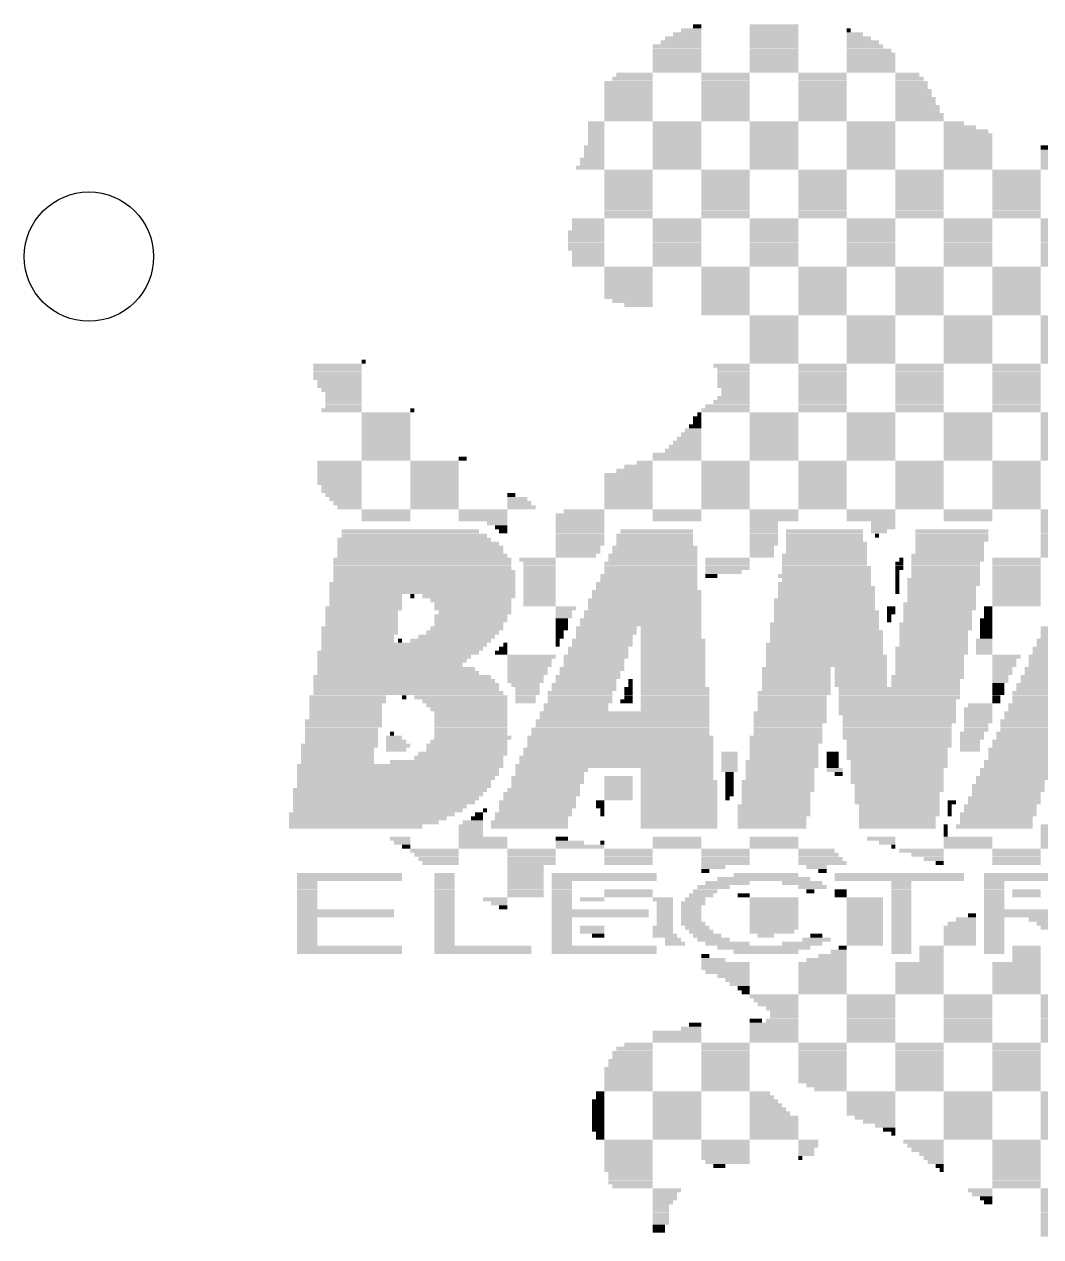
# Model space of a CAD drawing. Extents: x -3 to 225, y 0 to 143.
# Drawn here: x 166.9 to 192.05, y 74.25 to 104.25 of the extents above; entities that cross this region are included whole.
import ezdxf

# ---------------------------------------------------------------- set-up
doc = ezdxf.new("R2010")
doc.units = 0
doc.layers.add('121', color=1, linetype='CONTINUOUS')
doc.layers.add('20', color=178, linetype='CONTINUOUS')

# ---------------------------------------------------------------- blocks, each defined once
blk = doc.blocks.new('RECT')
blk.add_solid([(-0.5, -0.5), (0.5, -0.5), (-0.5, 0.5), (0.5, 0.5)])

msp = doc.modelspace()

# ---------------------------------------------------------------- linework, layer by layer
at = {"layer": '20'}
msp.add_circle((168.5, 98.5), 1.6, dxfattribs=at)
msp.add_circle((168.5, 98.5), 1.6, dxfattribs=at)

# ---------------------------------------------------------------- block references
at = {"layer": '121', "yscale": 0.1}
for p, xscale in [((183.4, 104.1), 0.5), ((183.55, 104.2), 0.2), ((185.45, 104.2), 1.2), ((185.45, 104.1), 1.2), ((187.3, 104.1), 0.1), ((183.2, 103.9), 0.9), ((183.3, 104), 0.7), ((185.45, 104), 1.2), ((185.45, 103.9), 1.2), ((185.45, 103.8), 1.2), ((187.45, 104), 0.4), ((187.55, 103.9), 0.6), ((187.65, 103.8), 0.8), ((183.05, 103.7), 1.2), ((183.05, 103.6), 1.2), ((183.05, 103.5), 1.2), ((185.45, 103.7), 1.2), ((185.45, 103.6), 1.2), ((185.45, 103.5), 1.2), ((187.7, 103.7), 0.9), ((187.8, 103.6), 1.1), ((187.85, 103.5), 1.2), ((183.05, 103.4), 1.2), ((183.05, 103.3), 1.2), ((183.05, 103.2), 1.2), ((185.45, 103.4), 1.2), ((185.45, 103.3), 1.2), ((185.45, 103.2), 1.2), ((187.85, 103.4), 1.2), ((187.85, 103.3), 1.2), ((187.85, 103.2), 1.2), ((182, 103), 0.9), ((183.05, 103.1), 1.2), ((184.25, 103), 1.2), ((184.25, 102.9), 1.2), ((185.45, 103.1), 1.2), ((186.65, 103), 1.2), ((186.65, 102.9), 1.2), ((187.85, 103.1), 1.2), ((188.75, 103), 0.6), ((188.8, 102.9), 0.7), ((181.85, 102.8), 1.2), ((181.85, 102.7), 1.2), ((181.85, 102.6), 1.2), ((184.25, 102.8), 1.2), ((184.25, 102.7), 1.2), ((184.25, 102.6), 1.2), ((186.65, 102.8), 1.2), ((186.65, 102.7), 1.2), ((186.65, 102.6), 1.2), ((188.85, 102.8), 0.8), ((188.85, 102.7), 0.8), ((188.9, 102.6), 0.9), ((181.85, 102.5), 1.2), ((181.85, 102.4), 1.2), ((181.85, 102.3), 1.2), ((184.25, 102.5), 1.2), ((184.25, 102.4), 1.2), ((184.25, 102.3), 1.2), ((186.65, 102.5), 1.2), ((186.65, 102.4), 1.2), ((186.65, 102.3), 1.2), ((188.9, 102.5), 0.9), ((181.85, 102.2), 1.2), ((181.85, 102.1), 1.2), ((181.85, 102), 1.2), ((184.25, 102.2), 1.2), ((184.25, 102.1), 1.2), ((184.25, 102), 1.2), ((186.65, 102.2), 1.2), ((186.65, 102.1), 1.2), ((186.65, 102), 1.2), ((189, 102.2), 1.1), ((189, 102.1), 1.1), ((189.05, 102), 1.2), ((181.05, 101.8), 0.4), ((181.05, 101.7), 0.4), ((181.85, 101.9), 1.2), ((183.05, 101.8), 1.2), ((183.05, 101.7), 1.2), ((184.25, 101.9), 1.2), ((185.45, 101.8), 1.2), ((185.45, 101.7), 1.2), ((186.65, 101.9), 1.2), ((187.85, 101.8), 1.2), ((187.85, 101.7), 1.2), ((189.05, 101.9), 1.2), ((189.9, 101.8), 0.5), ((190.05, 101.7), 0.8), ((181.05, 101.6), 0.4), ((181.05, 101.5), 0.4), ((181.05, 101.4), 0.4), ((183.05, 101.6), 1.2), ((183.05, 101.5), 1.2), ((183.05, 101.4), 1.2), ((185.45, 101.6), 1.2), ((185.45, 101.5), 1.2), ((185.45, 101.4), 1.2), ((187.85, 101.6), 1.2), ((187.85, 101.5), 1.2), ((187.85, 101.4), 1.2), ((190.2, 101.6), 1.1), ((190.25, 101.5), 1.2), ((190.25, 101.4), 1.2), ((181, 101.2), 0.5), ((181, 101.1), 0.5), ((181.05, 101.3), 0.4), ((183.05, 101.3), 1.2), ((183.05, 101.2), 1.2), ((183.05, 101.1), 1.2), ((185.45, 101.3), 1.2), ((185.45, 101.2), 1.2), ((185.45, 101.1), 1.2), ((187.85, 101.3), 1.2), ((187.85, 101.2), 1.2), ((187.85, 101.1), 1.2), ((190.25, 101.3), 1.2), ((190.25, 101.2), 1.2), ((190.25, 101.1), 1.2), ((192.15, 101.2), 0.2), ((192.35, 101.1), 0.6), ((180.95, 100.9), 0.6), ((180.95, 100.8), 0.6), ((181, 101), 0.5), ((183.05, 101), 1.2), ((183.05, 100.9), 1.2), ((183.05, 100.8), 1.2), ((185.45, 101), 1.2), ((185.45, 100.9), 1.2), ((185.45, 100.8), 1.2), ((187.85, 101), 1.2), ((187.85, 100.9), 1.2), ((187.85, 100.8), 1.2), ((190.25, 101), 1.2), ((190.25, 100.9), 1.2), ((190.25, 100.8), 1.2), ((192.5, 101), 0.9), ((192.65, 100.9), 1.2), ((192.65, 100.8), 1.2), ((180.9, 100.7), 0.7), ((181.85, 100.6), 1.2), ((181.85, 100.5), 1.2), ((183.05, 100.7), 1.2), ((184.25, 100.6), 1.2), ((184.25, 100.5), 1.2), ((185.45, 100.7), 1.2), ((186.65, 100.6), 1.2), ((186.65, 100.5), 1.2), ((187.85, 100.7), 1.2), ((189.05, 100.6), 1.2), ((189.05, 100.5), 1.2), ((190.25, 100.7), 1.2), ((191.45, 100.6), 1.2), ((191.45, 100.5), 1.2), ((192.65, 100.7), 1.2), ((181.85, 100.4), 1.2), ((181.85, 100.3), 1.2), ((181.85, 100.2), 1.2), ((184.25, 100.4), 1.2), ((184.25, 100.3), 1.2), ((184.25, 100.2), 1.2), ((186.65, 100.4), 1.2), ((186.65, 100.3), 1.2), ((186.65, 100.2), 1.2), ((189.05, 100.4), 1.2), ((189.05, 100.3), 1.2), ((189.05, 100.2), 1.2), ((191.45, 100.4), 1.2), ((191.45, 100.3), 1.2), ((191.45, 100.2), 1.2), ((181.85, 100.1), 1.2), ((181.85, 100), 1.2), ((181.85, 99.9), 1.2), ((184.25, 100.1), 1.2), ((184.25, 100), 1.2), ((184.25, 99.9), 1.2), ((186.65, 100.1), 1.2), ((186.65, 100), 1.2), ((186.65, 99.9), 1.2), ((189.05, 100.1), 1.2), ((189.05, 100), 1.2), ((189.05, 99.9), 1.2), ((191.45, 100.1), 1.2), ((191.45, 100), 1.2), ((191.45, 99.9), 1.2), ((181.85, 99.8), 1.2), ((181.85, 99.7), 1.2), ((181.85, 99.6), 1.2), ((184.25, 99.8), 1.2), ((184.25, 99.7), 1.2), ((184.25, 99.6), 1.2), ((186.65, 99.8), 1.2), ((186.65, 99.7), 1.2), ((186.65, 99.6), 1.2), ((189.05, 99.8), 1.2), ((189.05, 99.7), 1.2), ((189.05, 99.6), 1.2), ((191.45, 99.8), 1.2), ((191.45, 99.7), 1.2), ((191.45, 99.6), 1.2), ((180.85, 99.4), 0.8), ((180.85, 99.3), 0.8), ((181.85, 99.5), 1.2), ((183.05, 99.4), 1.2), ((183.05, 99.3), 1.2), ((184.25, 99.5), 1.2), ((185.45, 99.4), 1.2), ((185.45, 99.3), 1.2), ((186.65, 99.5), 1.2), ((187.85, 99.4), 1.2), ((187.85, 99.3), 1.2), ((189.05, 99.5), 1.2), ((190.25, 99.4), 1.2), ((190.25, 99.3), 1.2), ((191.45, 99.5), 1.2), ((192.65, 99.4), 1.2), ((192.65, 99.3), 1.2), ((180.8, 99.1), 0.9), ((180.8, 99), 0.9), ((180.85, 99.2), 0.8), ((183.05, 99.2), 1.2), ((183.05, 99.1), 1.2), ((183.05, 99), 1.2), ((185.45, 99.2), 1.2), ((185.45, 99.1), 1.2), ((185.45, 99), 1.2), ((187.85, 99.2), 1.2), ((187.85, 99.1), 1.2), ((187.85, 99), 1.2), ((190.25, 99.2), 1.2), ((190.25, 99.1), 1.2), ((190.25, 99), 1.2), ((192.65, 99.2), 1.2), ((192.65, 99.1), 1.2), ((192.65, 99), 1.2), ((180.8, 98.9), 0.9), ((180.8, 98.8), 0.9), ((180.8, 98.7), 0.9), ((183.05, 98.9), 1.2), ((183.05, 98.8), 1.2), ((183.05, 98.7), 1.2), ((185.45, 98.9), 1.2), ((185.45, 98.8), 1.2), ((185.45, 98.7), 1.2), ((187.85, 98.9), 1.2), ((187.85, 98.8), 1.2), ((187.85, 98.7), 1.2), ((190.25, 98.9), 1.2), ((190.25, 98.8), 1.2), ((190.25, 98.7), 1.2), ((192.65, 98.9), 1.2), ((192.65, 98.8), 1.2), ((192.65, 98.7), 1.2), ((180.85, 98.6), 0.8), ((180.85, 98.5), 0.8), ((180.85, 98.4), 0.8), ((183.05, 98.6), 1.2), ((183.05, 98.5), 1.2), ((183.05, 98.4), 1.2), ((185.45, 98.6), 1.2), ((185.45, 98.5), 1.2), ((185.45, 98.4), 1.2), ((187.85, 98.6), 1.2), ((187.85, 98.5), 1.2), ((187.85, 98.4), 1.2), ((190.25, 98.6), 1.2), ((190.25, 98.5), 1.2), ((190.25, 98.4), 1.2), ((192.65, 98.6), 1.2), ((192.65, 98.5), 1.2), ((192.65, 98.4), 1.2), ((180.85, 98.3), 0.8), ((181.85, 98.2), 1.2), ((181.85, 98.1), 1.2), ((183.05, 98.3), 1.2), ((184.25, 98.2), 1.2), ((184.25, 98.1), 1.2), ((185.45, 98.3), 1.2), ((186.65, 98.2), 1.2), ((186.65, 98.1), 1.2), ((187.85, 98.3), 1.2), ((189.05, 98.2), 1.2), ((189.05, 98.1), 1.2), ((190.25, 98.3), 1.2), ((191.45, 98.2), 1.2), ((191.45, 98.1), 1.2), ((192.65, 98.3), 1.2), ((181.85, 98), 1.2), ((181.85, 97.9), 1.2), ((181.85, 97.8), 1.2), ((184.25, 98), 1.2), ((184.25, 97.9), 1.2), ((184.25, 97.8), 1.2), ((186.65, 98), 1.2), ((186.65, 97.9), 1.2), ((186.65, 97.8), 1.2), ((189.05, 98), 1.2), ((189.05, 97.9), 1.2), ((189.05, 97.8), 1.2), ((191.45, 98), 1.2), ((191.45, 97.9), 1.2), ((191.45, 97.8), 1.2), ((181.85, 97.7), 1.2), ((181.85, 97.6), 1.2), ((181.85, 97.5), 1.2), ((184.25, 97.7), 1.2), ((184.25, 97.6), 1.2), ((184.25, 97.5), 1.2), ((186.65, 97.7), 1.2), ((186.65, 97.6), 1.2), ((186.65, 97.5), 1.2), ((189.05, 97.7), 1.2), ((189.05, 97.6), 1.2), ((189.05, 97.5), 1.2), ((191.45, 97.7), 1.2), ((191.45, 97.6), 1.2), ((191.45, 97.5), 1.2), ((182.1, 97.3), 0.7), ((184.25, 97.4), 1.2), ((184.25, 97.3), 1.2), ((184.25, 97.2), 1.2), ((186.65, 97.4), 1.2), ((186.65, 97.3), 1.2), ((186.65, 97.2), 1.2), ((189.05, 97.4), 1.2), ((189.05, 97.3), 1.2), ((189.05, 97.2), 1.2), ((191.45, 97.4), 1.2), ((191.45, 97.3), 1.2), ((191.45, 97.2), 1.2), ((184.25, 97.1), 1.2), ((185.45, 97), 1.2), ((185.45, 96.9), 1.2), ((186.65, 97.1), 1.2), ((187.85, 97), 1.2), ((187.85, 96.9), 1.2), ((189.05, 97.1), 1.2), ((190.25, 97), 1.2), ((190.25, 96.9), 1.2), ((191.45, 97.1), 1.2), ((192.65, 97), 1.2), ((192.65, 96.9), 1.2), ((185.45, 96.8), 1.2), ((185.45, 96.7), 1.2), ((185.45, 96.6), 1.2), ((187.85, 96.8), 1.2), ((187.85, 96.7), 1.2), ((187.85, 96.6), 1.2), ((190.25, 96.8), 1.2), ((190.25, 96.7), 1.2), ((190.25, 96.6), 1.2), ((192.65, 96.8), 1.2), ((192.65, 96.7), 1.2), ((192.65, 96.6), 1.2), ((185.45, 96.5), 1.2), ((185.45, 96.4), 1.2), ((185.45, 96.3), 1.2), ((187.85, 96.5), 1.2), ((187.85, 96.4), 1.2), ((187.85, 96.3), 1.2), ((190.25, 96.5), 1.2), ((190.25, 96.4), 1.2), ((190.25, 96.3), 1.2), ((192.65, 96.5), 1.2), ((192.65, 96.4), 1.2), ((192.65, 96.3), 1.2), ((185.45, 96.2), 1.2), ((185.45, 96.1), 1.2), ((185.45, 96), 1.2), ((187.85, 96.2), 1.2), ((187.85, 96.1), 1.2), ((187.85, 96), 1.2), ((190.25, 96.2), 1.2), ((190.25, 96.1), 1.2), ((190.25, 96), 1.2), ((192.65, 96.2), 1.2), ((192.65, 96.1), 1.2), ((192.65, 96), 1.2), ((174.65, 95.8), 1.2), ((174.65, 95.7), 1.2), ((175.3, 95.9), 0.1), ((184.4, 95.8), 0.9), ((184.45, 95.7), 0.8), ((185.45, 95.9), 1.2), ((186.65, 95.8), 1.2), ((186.65, 95.7), 1.2), ((187.85, 95.9), 1.2), ((189.05, 95.8), 1.2), ((189.05, 95.7), 1.2), ((190.25, 95.9), 1.2), ((191.45, 95.8), 1.2), ((191.45, 95.7), 1.2), ((192.65, 95.9), 1.2), ((174.65, 95.6), 1.2), ((174.65, 95.5), 1.2), ((174.7, 95.4), 1.1), ((184.45, 95.6), 0.8), ((184.45, 95.5), 0.8), ((184.45, 95.4), 0.8), ((186.65, 95.6), 1.2), ((186.65, 95.5), 1.2), ((186.65, 95.4), 1.2), ((189.05, 95.6), 1.2), ((189.05, 95.5), 1.2), ((189.05, 95.4), 1.2), ((191.45, 95.6), 1.2), ((191.45, 95.5), 1.2), ((191.45, 95.4), 1.2), ((174.7, 95.3), 1.1), ((174.8, 95.1), 0.9), ((184.45, 95.3), 0.8), ((184.5, 95.2), 0.7), ((184.5, 95.1), 0.7), ((186.65, 95.3), 1.2), ((186.65, 95.2), 1.2), ((186.65, 95.1), 1.2), ((189.05, 95.3), 1.2), ((189.05, 95.2), 1.2), ((189.05, 95.1), 1.2), ((191.45, 95.3), 1.2), ((191.45, 95.2), 1.2), ((191.45, 95.1), 1.2), ((174.8, 95), 0.9), ((174.8, 94.9), 0.9), ((174.8, 94.8), 0.9), ((184.3, 94.8), 1.1), ((184.4, 94.9), 0.9), ((184.45, 95), 0.8), ((186.65, 95), 1.2), ((186.65, 94.9), 1.2), ((186.65, 94.8), 1.2), ((189.05, 95), 1.2), ((189.05, 94.9), 1.2), ((189.05, 94.8), 1.2), ((191.45, 95), 1.2), ((191.45, 94.9), 1.2), ((191.45, 94.8), 1.2), ((175.85, 94.6), 1.2), ((175.85, 94.5), 1.2), ((176.5, 94.7), 0.1), ((183.55, 94.5), 0.2), ((183.6, 94.6), 0.1), ((184.25, 94.7), 1.2), ((185.45, 94.6), 1.2), ((185.45, 94.5), 1.2), ((186.65, 94.7), 1.2), ((187.85, 94.6), 1.2), ((187.85, 94.5), 1.2), ((189.05, 94.7), 1.2), ((190.25, 94.6), 1.2), ((190.25, 94.5), 1.2), ((191.45, 94.7), 1.2), ((192.65, 94.6), 1.2), ((192.65, 94.5), 1.2), ((175.85, 94.4), 1.2), ((175.85, 94.3), 1.2), ((175.85, 94.2), 1.2), ((183.45, 94.2), 0.4), ((183.5, 94.3), 0.3), ((183.55, 94.4), 0.2), ((185.45, 94.4), 1.2), ((185.45, 94.3), 1.2), ((185.45, 94.2), 1.2), ((187.85, 94.4), 1.2), ((187.85, 94.3), 1.2), ((187.85, 94.2), 1.2), ((190.25, 94.4), 1.2), ((190.25, 94.3), 1.2), ((190.25, 94.2), 1.2), ((192.65, 94.4), 1.2), ((192.65, 94.3), 1.2), ((192.65, 94.2), 1.2), ((175.85, 94.1), 1.2), ((175.85, 94), 1.2), ((175.85, 93.9), 1.2), ((183.3, 93.9), 0.7), ((183.35, 94), 0.6), ((183.4, 94.1), 0.5), ((185.45, 94.1), 1.2), ((185.45, 94), 1.2), ((185.45, 93.9), 1.2), ((187.85, 94.1), 1.2), ((187.85, 94), 1.2), ((187.85, 93.9), 1.2), ((190.25, 94.1), 1.2), ((190.25, 94), 1.2), ((190.25, 93.9), 1.2), ((192.65, 94.1), 1.2), ((192.65, 94), 1.2), ((192.65, 93.9), 1.2), ((175.85, 93.8), 1.2), ((175.85, 93.7), 1.2), ((175.85, 93.6), 1.2), ((183.05, 93.6), 1.2), ((183.2, 93.7), 0.9), ((183.25, 93.8), 0.8), ((185.45, 93.8), 1.2), ((185.45, 93.7), 1.2), ((185.45, 93.6), 1.2), ((187.85, 93.8), 1.2), ((187.85, 93.7), 1.2), ((187.85, 93.6), 1.2), ((190.25, 93.8), 1.2), ((190.25, 93.7), 1.2), ((190.25, 93.6), 1.2), ((192.65, 93.8), 1.2), ((192.65, 93.7), 1.2), ((192.65, 93.6), 1.2), ((174.7, 93.4), 1.1), ((174.7, 93.3), 1.1), ((175.85, 93.5), 1.2), ((177.05, 93.4), 1.2), ((177.05, 93.3), 1.2), ((177.75, 93.5), 0.2), ((182.1, 93.3), 0.7), ((182.25, 93.4), 0.4), ((183.05, 93.5), 1.2), ((184.25, 93.4), 1.2), ((184.25, 93.3), 1.2), ((185.45, 93.5), 1.2), ((186.65, 93.4), 1.2), ((186.65, 93.3), 1.2), ((187.85, 93.5), 1.2), ((189.05, 93.4), 1.2), ((189.05, 93.3), 1.2), ((190.25, 93.5), 1.2), ((191.45, 93.4), 1.2), ((191.45, 93.3), 1.2), ((192.65, 93.5), 1.2), ((174.7, 93.2), 1.1), ((174.7, 93.1), 1.1), ((174.7, 93), 1.1), ((177.05, 93.2), 1.2), ((177.05, 93.1), 1.2), ((177.05, 93), 1.2), ((181.85, 93.1), 1.2), ((181.85, 93), 1.2), ((182, 93.2), 0.9), ((184.25, 93.2), 1.2), ((184.25, 93.1), 1.2), ((184.25, 93), 1.2), ((186.65, 93.2), 1.2), ((186.65, 93.1), 1.2), ((186.65, 93), 1.2), ((189.05, 93.2), 1.2), ((189.05, 93.1), 1.2), ((189.05, 93), 1.2), ((191.45, 93.2), 1.2), ((191.45, 93.1), 1.2), ((191.45, 93), 1.2), ((174.7, 92.9), 1.1), ((177.05, 92.9), 1.2), ((177.05, 92.8), 1.2), ((177.05, 92.7), 1.2), ((181.85, 92.9), 1.2), ((181.85, 92.8), 1.2), ((181.85, 92.7), 1.2), ((184.25, 92.9), 1.2), ((184.25, 92.8), 1.2), ((184.25, 92.7), 1.2), ((186.65, 92.9), 1.2), ((186.65, 92.8), 1.2), ((186.65, 92.7), 1.2), ((189.05, 92.9), 1.2), ((189.05, 92.8), 1.2), ((189.05, 92.7), 1.2), ((191.45, 92.9), 1.2), ((191.45, 92.8), 1.2), ((191.45, 92.7), 1.2), ((174.8, 92.6), 0.9), ((174.85, 92.5), 0.8), ((174.9, 92.4), 0.7), ((177.05, 92.6), 1.2), ((177.05, 92.5), 1.2), ((177.05, 92.4), 1.2), ((178.95, 92.6), 0.2), ((179.1, 92.5), 0.5), ((179.15, 92.4), 0.6), ((181.85, 92.6), 1.2), ((181.85, 92.5), 1.2), ((181.85, 92.4), 1.2), ((184.25, 92.6), 1.2), ((184.25, 92.5), 1.2), ((184.25, 92.4), 1.2), ((186.65, 92.6), 1.2), ((186.65, 92.5), 1.2), ((186.65, 92.4), 1.2), ((189.05, 92.6), 1.2), ((189.05, 92.5), 1.2), ((189.05, 92.4), 1.2), ((191.45, 92.6), 1.2), ((191.45, 92.5), 1.2), ((191.45, 92.4), 1.2), ((174.95, 92.3), 0.6), ((175.85, 92.2), 1.2), ((175.85, 92.1), 1.2), ((177.05, 92.3), 1.2), ((178.25, 92.2), 1.2), ((178.25, 92.1), 1.2), ((179.2, 92.3), 0.7), ((180.65, 92.1), 1.2), ((181.85, 92.3), 1.2), ((183.05, 92.2), 1.2), ((183.05, 92.1), 1.2), ((184.25, 92.3), 1.2), ((185.45, 92.2), 1.2), ((185.45, 92.1), 1.2), ((186.65, 92.3), 1.2), ((187.85, 92.2), 1.2), ((187.85, 92.1), 1.2), ((189.05, 92.3), 1.2), ((190.25, 92.2), 1.2), ((190.25, 92.1), 1.2), ((191.45, 92.3), 1.2), ((192.65, 92.2), 1.2), ((192.65, 92.1), 1.2), ((175.85, 92), 1.2), ((178.25, 92), 1.2), ((178.6, 91.9), 0.5), ((178.7, 91.8), 0.3), ((180.65, 92), 1.2), ((180.65, 91.9), 1.2), ((180.65, 91.8), 1.2), ((183.05, 92), 1.2), ((185.45, 92), 1.2), ((185.2, 91.9), 0.7), ((185.2, 91.8), 0.7), ((187.85, 92), 1.2), ((188.15, 91.9), 0.6), ((188.15, 91.8), 0.6), ((190.25, 92), 1.2), ((192.65, 92), 1.2), ((192.5, 91.9), 0.9), ((192.45, 91.8), 0.8), ((176.55, 91.5), 3.8), ((176.45, 91.7), 3.4), ((176.55, 91.6), 3.6), ((178.75, 91.7), 0.2), ((180.65, 91.7), 1.2), ((180.65, 91.6), 1.2), ((180.65, 91.5), 1.2), ((182.5, 91.6), 1.9), ((182.5, 91.5), 1.9), ((182.55, 91.7), 1.8), ((185.2, 91.7), 0.7), ((185.2, 91.6), 0.7), ((185.2, 91.5), 0.7), ((186.7, 91.7), 1.9), ((186.7, 91.6), 1.9), ((186.7, 91.5), 1.9), ((188.05, 91.7), 0.4), ((188, 91.6), 0.1), ((189.85, 91.7), 1.8), ((189.85, 91.6), 1.8), ((189.85, 91.5), 1.8), ((192.45, 91.7), 0.8), ((192.45, 91.6), 0.8), ((192.4, 91.5), 0.7), ((176.65, 91.4), 4), ((176.7, 91.3), 4.1), ((176.7, 91.2), 4.1), ((180.65, 91.4), 1.2), ((180.6, 91.3), 1.1), ((180.6, 91.2), 1.1), ((182.5, 91.3), 2.1), ((182.5, 91.2), 2.1), ((182.5, 91.4), 1.9), ((185.2, 91.4), 0.7), ((185.15, 91.3), 0.6), ((185.15, 91.2), 0.6), ((186.75, 91.4), 2), ((186.75, 91.3), 2), ((186.75, 91.2), 2), ((189.8, 91.4), 1.7), ((189.8, 91.3), 1.7), ((189.8, 91.2), 1.7), ((192.4, 91.4), 0.7), ((192.35, 91.3), 0.6), ((192.35, 91.2), 0.6), ((176.75, 91), 4.4), ((176.75, 90.9), 4.4), ((176.75, 91.1), 4.2), ((179.6, 91), 0.9), ((179.65, 90.9), 0.8), ((182.4, 90.9), 2.3), ((182.45, 91.1), 2.2), ((182.45, 91), 2.2), ((184.3, 91), 1.1), ((184.3, 90.9), 1.1), ((185.15, 91.1), 0.6), ((186.7, 91.1), 2.1), ((186.7, 91), 2.1), ((186.7, 90.9), 2.1), ((188.55, 90.9), 0.2), ((188.6, 91), 0.1), ((189.75, 91.1), 1.8), ((189.75, 91), 1.8), ((189.7, 90.9), 1.7), ((191.45, 91), 1.2), ((191.45, 90.9), 1.2), ((192.3, 91.1), 0.5), ((176.75, 90.8), 4.4), ((176.8, 90.7), 4.5), ((176.8, 90.6), 4.5), ((179.65, 90.8), 0.8), ((179.65, 90.7), 0.8), ((179.65, 90.6), 0.8), ((182.35, 90.6), 2.4), ((182.4, 90.8), 2.3), ((182.4, 90.7), 2.3), ((184.3, 90.8), 1.1), ((184.2, 90.7), 0.9), ((183.9, 90.6), 0.3), ((186.7, 90.6), 2.3), ((186.75, 90.8), 2.2), ((186.75, 90.7), 2.2), ((188.55, 90.8), 0.2), ((188.5, 90.7), 0.1), ((188.5, 90.6), 0.1), ((189.7, 90.8), 1.7), ((189.7, 90.7), 1.7), ((189.7, 90.6), 1.7), ((191.45, 90.8), 1.2), ((191.45, 90.7), 1.2), ((191.45, 90.6), 1.2), ((176.75, 90.4), 4.6), ((176.75, 90.3), 4.6), ((176.8, 90.5), 4.5), ((179.65, 90.5), 0.8), ((179.65, 90.4), 0.8), ((179.65, 90.3), 0.8), ((182.3, 90.4), 2.5), ((182.3, 90.3), 2.5), ((182.35, 90.5), 2.4), ((186.7, 90.4), 2.3), ((186.75, 90.3), 2.4), ((186.75, 90.5), 2.2), ((188.5, 90.5), 0.1), ((188.5, 90.4), 0.1), ((188.5, 90.3), 0.1), ((189.65, 90.5), 1.8), ((189.65, 90.4), 1.8), ((189.6, 90.3), 1.7), ((191.45, 90.5), 1.2), ((191.45, 90.4), 1.2), ((191.45, 90.3), 1.2), ((176.75, 90.2), 4.6), ((175.35, 90.1), 1.8), ((175.35, 90), 1.8), ((176.5, 90.1), 0.1), ((177.9, 90.1), 2.3), ((177.95, 90), 2), ((179.65, 90.2), 0.8), ((179.65, 90.1), 0.8), ((179.65, 90), 0.8), ((182.25, 90), 2.8), ((182.3, 90.2), 2.7), ((182.3, 90.1), 2.7), ((186.7, 90), 2.5), ((186.75, 90.2), 2.4), ((186.75, 90.1), 2.4), ((188.5, 90.2), 0.1), ((189.6, 90.2), 1.7), ((189.6, 90.1), 1.7), ((189.6, 90), 1.7), ((191.45, 90.2), 1.2), ((191.45, 90.1), 1.2), ((191.45, 90), 1.2), ((175.3, 89.8), 1.9), ((175.25, 89.7), 1.8), ((175.35, 89.9), 1.8), ((178, 89.9), 1.9), ((178, 89.8), 1.9), ((178.05, 89.7), 1.8), ((179.65, 89.9), 0.8), ((180.3, 89.8), 0.5), ((180.25, 89.7), 0.4), ((182.2, 89.7), 2.9), ((182.25, 89.9), 2.8), ((182.25, 89.8), 2.8), ((186.7, 89.9), 2.5), ((186.7, 89.8), 2.5), ((186.75, 89.7), 2.6), ((188.35, 89.8), 0.2), ((188.35, 89.7), 0.2), ((189.55, 89.9), 1.8), ((189.55, 89.8), 1.8), ((189.5, 89.7), 1.7), ((190.75, 89.8), 0.2), ((190.75, 89.7), 0.2), ((191.45, 89.9), 1.2), ((175.25, 89.6), 1.8), ((175.25, 89.5), 1.8), ((175.25, 89.4), 1.8), ((177.95, 89.6), 1.8), ((177.95, 89.5), 1.8), ((177.9, 89.4), 1.7), ((180.25, 89.6), 0.4), ((180.2, 89.5), 0.3), ((180.2, 89.4), 0.3), ((182.15, 89.5), 3), ((182.15, 89.4), 3), ((182.2, 89.6), 2.9), ((186.7, 89.4), 2.7), ((186.75, 89.6), 2.6), ((186.75, 89.5), 2.6), ((188.3, 89.6), 0.1), ((188.3, 89.5), 0.1), ((189.45, 89.4), 1.8), ((189.5, 89.6), 1.7), ((189.5, 89.5), 1.7), ((190.7, 89.5), 0.3), ((190.7, 89.4), 0.3), ((190.75, 89.6), 0.2), ((175.2, 89.3), 1.9), ((175.2, 89.2), 1.9), ((175.15, 89.1), 1.8), ((177.6, 89.1), 1.9), ((177.75, 89.2), 1.8), ((177.85, 89.3), 1.8), ((180.2, 89.3), 0.3), ((180.15, 89.2), 0.2), ((180.15, 89.1), 0.2), ((181.3, 89.3), 1.5), ((181.3, 89.2), 1.5), ((181.25, 89.1), 1.4), ((182.9, 89.3), 1.5), ((182.9, 89.2), 1.5), ((182.9, 89.1), 1.5), ((186.7, 89.3), 2.7), ((186.75, 89.2), 2.8), ((186.75, 89.1), 2.8), ((189.45, 89.3), 1.8), ((189.4, 89.2), 1.7), ((189.4, 89.1), 1.7), ((190.7, 89.3), 0.3), ((190.7, 89.2), 0.3), ((190.7, 89.1), 0.3), ((192.8, 89.3), 1.5), ((192.8, 89.2), 1.5), ((192.75, 89.1), 1.4), ((175.15, 89), 1.8), ((176.3, 88.9), 4.1), ((176.25, 88.8), 4), ((176.2, 89), 0.1), ((177.45, 89), 2), ((178.75, 88.8), 0.2), ((178.8, 88.9), 0.1), ((180.1, 89), 0.1), ((180.1, 88.9), 0.1), ((181.1, 88.8), 1.5), ((181.2, 89), 1.5), ((181.2, 88.9), 1.5), ((182.95, 89), 1.6), ((182.95, 88.9), 1.6), ((182.95, 88.8), 1.6), ((186.7, 88.9), 2.9), ((186.7, 88.8), 2.9), ((186.75, 89), 2.8), ((189.35, 88.8), 1.8), ((189.4, 89), 1.7), ((189.4, 88.9), 1.7), ((190.65, 89), 0.4), ((190.65, 88.9), 0.4), ((190.65, 88.8), 0.4), ((192.6, 88.8), 1.5), ((192.7, 89), 1.5), ((192.7, 88.9), 1.5), ((176.15, 88.7), 4), ((176.05, 88.6), 3.8), ((176, 88.5), 3.7), ((178.7, 88.7), 0.3), ((179.45, 88.6), 1.2), ((179.4, 88.5), 1.1), ((181.05, 88.6), 1.6), ((181, 88.5), 1.5), ((181.1, 88.7), 1.5), ((182.95, 88.7), 1.6), ((182.95, 88.6), 1.6), ((182.95, 88.5), 1.6), ((186.7, 88.7), 2.9), ((186.75, 88.6), 3), ((186.75, 88.5), 3), ((189.35, 88.7), 1.8), ((189.3, 88.6), 1.7), ((189.3, 88.5), 1.7), ((190.65, 88.7), 0.4), ((191.2, 88.6), 0.7), ((191.15, 88.5), 0.6), ((192.55, 88.6), 1.6), ((192.5, 88.5), 1.5), ((192.6, 88.7), 1.5), ((175.95, 88.4), 3.6), ((176.1, 88.3), 3.9), ((176.15, 88.2), 4), ((179.4, 88.4), 1.1), ((180.95, 88.3), 1.6), ((180.9, 88.2), 1.5), ((181, 88.4), 1.5), ((182.95, 88.4), 1.6), ((182.95, 88.3), 1.6), ((182.95, 88.2), 1.6), ((186, 88.3), 1.7), ((186, 88.2), 1.7), ((186.75, 88.4), 3), ((187.6, 88.3), 1.3), ((187.6, 88.2), 1.3), ((189.3, 88.4), 1.7), ((189.3, 88.3), 1.7), ((189.3, 88.2), 1.7), ((191.15, 88.4), 0.6), ((191.1, 88.3), 0.5), ((191.1, 88.2), 0.5), ((192.4, 88.3), 1.5), ((192.4, 88.2), 1.5), ((192.5, 88.4), 1.5), ((176.25, 88.1), 4.4), ((176.3, 88), 4.5), ((176.35, 87.9), 4.6), ((179.3, 88.1), 0.9), ((179.3, 88), 0.9), ((179.3, 87.9), 0.7), ((180.75, 87.9), 1.6), ((180.85, 88.1), 1.6), ((180.8, 88), 1.5), ((181.9, 88), 0.1), ((181.9, 87.9), 0.1), ((182.95, 88.1), 1.6), ((182.95, 88), 1.6), ((182.95, 87.9), 1.6), ((186, 88.1), 1.7), ((186, 88), 1.7), ((186, 87.9), 1.7), ((187.6, 88.1), 1.3), ((187.6, 88), 1.3), ((187.6, 87.9), 1.3), ((189.25, 88.1), 1.8), ((189.2, 88), 1.7), ((189.2, 87.9), 1.7), ((191.05, 88.1), 0.4), ((191.05, 88), 0.4), ((191, 87.9), 0.3), ((192.25, 87.9), 1.6), ((192.35, 88.1), 1.6), ((192.3, 88), 1.5), ((174.9, 87.6), 1.9), ((176.35, 87.8), 4.6), ((176.4, 87.7), 4.7), ((176.3, 87.6), 0.1), ((177.7, 87.6), 2.3), ((179.35, 87.8), 0.6), ((179.35, 87.7), 0.6), ((179.3, 87.6), 0.5), ((180.65, 87.7), 1.6), ((180.65, 87.6), 1.6), ((180.75, 87.8), 1.6), ((181.85, 87.8), 0.2), ((181.85, 87.7), 0.2), ((181.85, 87.6), 0.2), ((183, 87.8), 1.7), ((183, 87.7), 1.7), ((183, 87.6), 1.7), ((185.95, 87.7), 1.8), ((185.9, 87.6), 1.7), ((186, 87.8), 1.7), ((188.55, 87.8), 3), ((188.55, 87.7), 3), ((188.55, 87.6), 3), ((191, 87.8), 0.3), ((191, 87.7), 0.3), ((190.95, 87.6), 0.2), ((192.15, 87.7), 1.6), ((192.15, 87.6), 1.6), ((192.25, 87.8), 1.6), ((174.9, 87.5), 1.9), ((174.85, 87.4), 1.8), ((174.85, 87.3), 1.8), ((177.8, 87.5), 2.1), ((177.85, 87.4), 2), ((177.9, 87.3), 1.9), ((179.3, 87.5), 0.5), ((180.55, 87.4), 1.6), ((180.55, 87.3), 1.6), ((180.65, 87.5), 1.6), ((181.8, 87.5), 0.3), ((183, 87.5), 1.7), ((183, 87.4), 1.7), ((183, 87.3), 1.7), ((185.9, 87.5), 1.7), ((185.9, 87.4), 1.7), ((185.9, 87.3), 1.7), ((188.5, 87.5), 2.9), ((188.5, 87.4), 2.9), ((188.5, 87.3), 2.9), ((190.5, 87.3), 0.7), ((190.55, 87.4), 0.6), ((190.95, 87.5), 0.2), ((192.05, 87.4), 1.6), ((192.05, 87.3), 1.6), ((192.15, 87.5), 1.6), ((174.8, 87), 1.9), ((174.85, 87.2), 1.8), ((174.85, 87.1), 1.8), ((177.95, 87.2), 1.8), ((177.95, 87.1), 1.8), ((177.95, 87), 1.8), ((181.7, 87), 4.3), ((181.75, 87.2), 4.2), ((181.75, 87.1), 4.2), ((185.85, 87.2), 1.8), ((185.85, 87.1), 1.8), ((185.85, 87), 1.8), ((188.5, 87.2), 2.9), ((188.55, 87.1), 2.8), ((188.55, 87), 2.8), ((190.5, 87.2), 0.7), ((190.5, 87.1), 0.7), ((190.5, 87), 0.7), ((193.2, 87), 4.3), ((193.25, 87.2), 4.2), ((193.25, 87.1), 4.2), ((174.8, 86.9), 1.9), ((174.75, 86.8), 1.8), ((174.75, 86.7), 1.8), ((176, 86.7), 0.1), ((177.95, 86.9), 1.8), ((177.95, 86.8), 1.8), ((177.95, 86.7), 1.8), ((181.65, 86.8), 4.4), ((181.65, 86.7), 4.4), ((181.7, 86.9), 4.3), ((185.8, 86.9), 1.7), ((185.8, 86.8), 1.7), ((185.8, 86.7), 1.7), ((188.5, 86.9), 2.7), ((188.5, 86.8), 2.7), ((188.5, 86.7), 2.7), ((190.35, 86.7), 0.6), ((190.45, 86.9), 0.6), ((190.45, 86.8), 0.6), ((193.15, 86.7), 4.4), ((193.2, 86.9), 4.3), ((193.2, 86.8), 4.3), ((174.7, 86.4), 1.9), ((174.75, 86.6), 1.8), ((174.75, 86.5), 1.8), ((176.05, 86.6), 0.4), ((176.1, 86.5), 0.5), ((176.15, 86.4), 0.6), ((177.85, 86.4), 2), ((177.9, 86.5), 1.9), ((178, 86.6), 1.9), ((181.65, 86.6), 4.6), ((181.65, 86.5), 4.6), ((181.65, 86.4), 4.6), ((185.75, 86.6), 1.8), ((185.75, 86.5), 1.8), ((185.7, 86.4), 1.7), ((188.5, 86.6), 2.7), ((188.55, 86.5), 2.6), ((188.55, 86.4), 2.6), ((190.35, 86.6), 0.6), ((190.3, 86.5), 0.5), ((190.3, 86.4), 0.5), ((193.15, 86.5), 4.6), ((193.15, 86.4), 4.6), ((193.2, 86.6), 4.5), ((174.65, 86.3), 1.8), ((174.65, 86.2), 1.8), ((174.65, 86.1), 1.8), ((176.1, 86.3), 0.5), ((177.65, 86.1), 2.2), ((177.75, 86.2), 2.2), ((177.85, 86.3), 2), ((181.55, 86.1), 4.8), ((181.6, 86.3), 4.7), ((181.6, 86.2), 4.7), ((184.35, 86.2), 0.4), ((184.35, 86.1), 0.4), ((185.7, 86.3), 1.7), ((185.7, 86.2), 1.7), ((185.7, 86.1), 1.7), ((186.9, 86.2), 0.3), ((186.9, 86.1), 0.3), ((188.5, 86.3), 2.5), ((188.5, 86.2), 2.5), ((188.5, 86.1), 2.5), ((190.3, 86.3), 0.5), ((193.1, 86.3), 4.7), ((193.1, 86.2), 4.7), ((193.1, 86.1), 4.7), ((176.2, 85.9), 5.1), ((176.15, 85.8), 5), ((174.65, 86), 1.8), ((177.35, 86), 2.8), ((181.5, 85.9), 4.9), ((179.95, 85.8), 1.8), ((181.55, 86), 4.8), ((183.05, 85.8), 1.8), ((184.35, 86), 0.4), ((184.35, 85.9), 0.4), ((184.35, 85.8), 0.4), ((185.65, 86), 1.8), ((185.65, 85.9), 1.8), ((185.6, 85.8), 1.7), ((186.9, 86), 0.3), ((186.9, 85.9), 0.3), ((186.95, 85.8), 0.4), ((188.55, 86), 2.4), ((188.55, 85.9), 2.4), ((188.5, 85.8), 2.3), ((191.45, 85.8), 1.8), ((193.05, 86), 4.8), ((193.05, 85.9), 4.8), ((176.15, 85.7), 5), ((176.1, 85.6), 4.9), ((176.05, 85.5), 4.8), ((179.85, 85.6), 1.8), ((179.85, 85.5), 1.8), ((179.9, 85.7), 1.7), ((181.6, 85.6), 0.7), ((181.6, 85.5), 0.7), ((183.05, 85.7), 1.8), ((183.05, 85.6), 1.8), ((183.1, 85.5), 1.9), ((184.35, 85.7), 0.2), ((184.35, 85.6), 0.2), ((184.35, 85.5), 0.2), ((185.55, 85.5), 1.8), ((185.6, 85.7), 1.7), ((185.6, 85.6), 1.7), ((187.05, 85.7), 0.2), ((188.5, 85.7), 2.3), ((188.5, 85.6), 2.3), ((188.5, 85.5), 2.3), ((191.35, 85.6), 1.8), ((191.3, 85.5), 1.7), ((191.4, 85.7), 1.7), ((175.95, 85.3), 4.8), ((175.9, 85.2), 4.7), ((176.05, 85.4), 4.8), ((179.7, 85.2), 1.9), ((179.75, 85.3), 1.8), ((179.8, 85.4), 1.7), ((181.6, 85.4), 0.7), ((181.6, 85.3), 0.7), ((181.6, 85.2), 0.7), ((183.1, 85.4), 1.9), ((183.1, 85.3), 1.9), ((183.1, 85.2), 1.9), ((184.35, 85.4), 0.2), ((184.35, 85.3), 0.2), ((184.35, 85.2), 0.2), ((185.55, 85.4), 1.8), ((185.55, 85.3), 1.8), ((185.5, 85.2), 1.7), ((188.55, 85.4), 2.2), ((188.55, 85.3), 2.2), ((188.5, 85.2), 2.1), ((191.25, 85.4), 1.8), ((191.25, 85.3), 1.8), ((191.2, 85.2), 1.7), ((175.85, 85.1), 4.6), ((175.8, 85), 4.5), ((175.7, 84.9), 4.3), ((179.6, 85), 1.9), ((179.6, 84.9), 1.9), ((179.65, 85.1), 1.8), ((181.15, 85), 0.2), ((181.15, 84.9), 0.2), ((181.6, 85.1), 0.7), ((183.1, 85.1), 1.9), ((183.1, 85), 1.9), ((183.1, 84.9), 1.9), ((184.3, 85.1), 0.1), ((185.45, 84.9), 1.8), ((185.5, 85.1), 1.7), ((185.5, 85), 1.7), ((188.5, 85.1), 2.1), ((188.5, 85), 2.1), ((188.55, 84.9), 2), ((189.85, 85), 0.2), ((189.8, 84.9), 0.1), ((191.05, 84.9), 1.8), ((191.15, 85.1), 1.8), ((191.15, 85), 1.8), ((175.5, 84.7), 4.1), ((175.4, 84.6), 3.9), ((175.65, 84.8), 4.2), ((178.1, 84.6), 0.3), ((178.15, 84.7), 0.2), ((178.3, 84.8), 0.1), ((179.5, 84.7), 1.9), ((179.45, 84.6), 1.8), ((179.55, 84.8), 1.8), ((181.2, 84.8), 0.1), ((181.2, 84.7), 0.1), ((183.1, 84.8), 1.9), ((183.1, 84.7), 1.9), ((183.1, 84.6), 1.9), ((185.45, 84.8), 1.8), ((185.45, 84.7), 1.8), ((185.4, 84.6), 1.7), ((188.55, 84.8), 2), ((188.55, 84.7), 2), ((188.5, 84.6), 1.9), ((189.8, 84.8), 0.1), ((189.8, 84.7), 0.1), ((191, 84.7), 1.9), ((190.95, 84.6), 1.8), ((191.05, 84.8), 1.8), ((175.3, 84.5), 3.7), ((175.1, 84.4), 3.3), ((177.95, 84.4), 0.6), ((177.95, 84.3), 0.6), ((178, 84.5), 0.5), ((179.4, 84.5), 1.9), ((179.4, 84.4), 1.9), ((183.1, 84.5), 1.9), ((183.1, 84.4), 1.9), ((185.4, 84.5), 1.7), ((185.4, 84.4), 1.7), ((188.5, 84.5), 1.9), ((188.5, 84.4), 1.9), ((189.7, 84.4), 0.1), ((189.7, 84.3), 0.1), ((190.9, 84.4), 1.9), ((190.95, 84.5), 1.8), ((192.65, 84.4), 1.2), ((192.65, 84.3), 1.2), ((176.2, 84.1), 0.5), ((176.25, 84), 0.4), ((177.95, 84.2), 0.6), ((178.25, 84.1), 1.2), ((178.25, 84), 1.2), ((180.2, 84.1), 0.3), ((180.4, 84), 0.7), ((181.2, 84), 0.1), ((183.05, 84.1), 1.2), ((183.05, 84), 1.2), ((185.45, 84.1), 1.2), ((185.45, 84), 1.2), ((188.1, 84.1), 0.7), ((188.25, 84), 0.4), ((189.7, 84.2), 0.1), ((190.25, 84.1), 1.2), ((190.25, 84), 1.2), ((192.65, 84.2), 1.2), ((192.65, 84.1), 1.2), ((192.65, 84), 1.2), ((176.35, 83.9), 0.2), ((177.05, 83.8), 1.2), ((177.1, 83.7), 1.1), ((178.25, 83.9), 1.2), ((179.45, 83.8), 1.2), ((179.45, 83.7), 1.2), ((180.65, 83.9), 1.2), ((181.85, 83.8), 1.2), ((181.85, 83.7), 1.2), ((183.05, 83.9), 1.2), ((184.25, 83.8), 1.2), ((184.25, 83.7), 1.2), ((185.45, 83.9), 1.2), ((186.5, 83.8), 0.9), ((188.4, 83.9), 0.1), ((189.1, 83.8), 1.1), ((189.25, 83.7), 0.8), ((190.25, 83.9), 1.2), ((191.45, 83.8), 1.2), ((191.45, 83.7), 1.2), ((192.65, 83.9), 1.2), ((177.2, 83.5), 0.9), ((179.45, 83.6), 1.2), ((179.45, 83.5), 1.2), ((179.3, 83.4), 0.9), ((181.85, 83.6), 1.2), ((181.85, 83.5), 1.2), ((184.25, 83.6), 1.2), ((184.25, 83.5), 1.2), ((183.95, 83.4), 0.6), ((186.6, 83.6), 1.1), ((186.65, 83.5), 1.2), ((186.5, 83.4), 0.5), ((189.4, 83.6), 0.5), ((189.55, 83.5), 0.2), ((191.45, 83.6), 1.2), ((191.45, 83.5), 1.2), ((174.95, 83.2), 2.6), ((174.95, 83.1), 2.6), ((177.3, 83.2), 0.5), ((177.3, 83.1), 0.5), ((179.3, 83.3), 0.9), ((179.3, 83.2), 0.9), ((179.3, 83.1), 0.9), ((181.25, 83.2), 2.6), ((181.25, 83.1), 2.6), ((183.75, 83.3), 0.2), ((185.2, 83.1), 2.3), ((185.25, 83.2), 1.6), ((186.65, 83.3), 0.2), ((188.55, 83.2), 3.2), ((188.55, 83.1), 3.2), ((191.7, 83.2), 2.1), ((191.8, 83.1), 2.3), ((173.9, 83), 0.5), ((173.9, 82.9), 0.5), ((173.9, 82.8), 0.5), ((177.3, 83), 0.5), ((177.3, 82.9), 0.5), ((177.3, 82.8), 0.5), ((179.3, 83), 0.9), ((179.3, 82.9), 0.9), ((179.3, 82.8), 0.9), ((180.2, 83), 0.5), ((180.2, 82.9), 0.5), ((180.2, 82.8), 0.5), ((181.85, 82.8), 1.2), ((183.75, 82.8), 0.6), ((183.95, 82.9), 0.8), ((184.3, 83), 1.1), ((186.4, 82.9), 0.7), ((186.35, 82.8), 0.2), ((187.1, 82.8), 0.3), ((188.6, 83), 0.5), ((188.6, 82.9), 0.5), ((188.6, 82.8), 0.5), ((190.9, 83), 0.5), ((190.9, 82.9), 0.5), ((190.9, 82.8), 0.5), ((191.7, 82.8), 0.7), ((173.9, 82.7), 0.5), ((173.9, 82.6), 0.5), ((173.9, 82.5), 0.5), ((177.3, 82.7), 0.5), ((177.3, 82.6), 0.5), ((177.3, 82.5), 0.5), ((178.55, 82.6), 0.6), ((178.65, 82.5), 0.4), ((179.3, 82.7), 0.9), ((180.2, 82.7), 0.5), ((180.2, 82.6), 0.5), ((180.2, 82.5), 0.5), ((180.95, 82.6), 0.6), ((181.85, 82.7), 1.2), ((182.7, 82.6), 0.5), ((182.75, 82.5), 0.4), ((183.45, 82.5), 0.6), ((183.5, 82.6), 0.5), ((183.65, 82.7), 0.6), ((184.7, 82.7), 0.3), ((185.45, 82.6), 1.2), ((185.45, 82.5), 1.2), ((187.1, 82.7), 0.3), ((187.7, 82.6), 0.9), ((187.7, 82.5), 0.9), ((188.6, 82.7), 0.5), ((188.6, 82.6), 0.5), ((188.6, 82.5), 0.5), ((190.9, 82.7), 0.5), ((190.9, 82.6), 0.5), ((190.9, 82.5), 0.5), ((191.7, 82.7), 0.7), ((173.9, 82.4), 0.5), ((174.85, 82.3), 2.4), ((174.85, 82.2), 2.4), ((177.3, 82.4), 0.5), ((177.3, 82.3), 0.5), ((177.3, 82.2), 0.5), ((178.75, 82.4), 0.2), ((180.2, 82.4), 0.5), ((181.15, 82.3), 2.4), ((181.15, 82.2), 2.4), ((182.75, 82.4), 0.4), ((182.75, 82.3), 0.4), ((182.75, 82.2), 0.4), ((183.4, 82.4), 0.5), ((183.4, 82.3), 0.5), ((183.4, 82.2), 0.5), ((185.45, 82.4), 1.2), ((185.45, 82.3), 1.2), ((185.45, 82.2), 1.2), ((187.7, 82.4), 0.9), ((187.7, 82.3), 0.9), ((187.7, 82.2), 0.9), ((188.6, 82.4), 0.5), ((188.6, 82.3), 0.5), ((188.6, 82.2), 0.5), ((190.35, 82.2), 0.2), ((190.9, 82.4), 0.5), ((191.8, 82.3), 2.3), ((191.7, 82.2), 2.1), ((173.9, 82.1), 0.5), ((173.9, 82), 0.5), ((173.9, 81.9), 0.5), ((177.3, 82.1), 0.5), ((177.3, 82), 0.5), ((177.3, 81.9), 0.5), ((180.2, 82.1), 0.5), ((180.2, 82), 0.5), ((180.2, 81.9), 0.5), ((180.95, 81.9), 0.6), ((182.7, 81.9), 0.5), ((182.75, 82.1), 0.4), ((182.75, 82), 0.4), ((183.4, 82.1), 0.5), ((183.45, 82), 0.6), ((183.55, 81.9), 0.6), ((185.45, 82.1), 1.2), ((185.45, 82), 1.2), ((185.45, 81.9), 1.2), ((187.7, 82.1), 0.9), ((187.7, 82), 0.9), ((187.7, 81.9), 0.9), ((188.6, 82.1), 0.5), ((188.6, 82), 0.5), ((188.6, 81.9), 0.5), ((190.05, 81.9), 0.8), ((190.1, 82), 0.7), ((190.2, 82.1), 0.5), ((190.9, 82.1), 0.5), ((190.9, 82), 0.5), ((190.9, 81.9), 0.5), ((192.05, 82.1), 0.6), ((192.2, 82), 0.5), ((192.3, 81.9), 0.5), ((173.9, 81.8), 0.5), ((173.9, 81.7), 0.5), ((173.9, 81.6), 0.5), ((177.3, 81.8), 0.5), ((177.3, 81.7), 0.5), ((177.3, 81.6), 0.5), ((180.2, 81.8), 0.5), ((180.2, 81.7), 0.5), ((180.2, 81.6), 0.5), ((180.95, 81.8), 0.6), ((181.1, 81.7), 0.3), ((182.7, 81.8), 0.5), ((182.75, 81.7), 0.6), ((182.95, 81.6), 0.4), ((183.65, 81.8), 0.6), ((183.8, 81.7), 0.7), ((183.95, 81.6), 0.8), ((185.4, 81.8), 1.1), ((185.25, 81.7), 0.4), ((186.5, 81.6), 0.7), ((186.5, 81.7), 0.3), ((187.7, 81.8), 0.9), ((187.7, 81.7), 0.9), ((187.7, 81.6), 0.9), ((188.6, 81.8), 0.5), ((188.6, 81.7), 0.5), ((188.6, 81.6), 0.5), ((190.05, 81.8), 0.8), ((190.05, 81.7), 0.8), ((190.05, 81.6), 0.8), ((190.9, 81.8), 0.5), ((190.9, 81.7), 0.5), ((190.9, 81.6), 0.5), ((173.9, 81.5), 0.5), ((174.95, 81.4), 2.6), ((174.95, 81.3), 2.6), ((177.3, 81.5), 0.5), ((178.25, 81.4), 2.4), ((178.25, 81.3), 2.4), ((180.2, 81.5), 0.5), ((181.25, 81.4), 2.6), ((181.25, 81.3), 2.6), ((183, 81.5), 0.5), ((184.3, 81.5), 1.1), ((185.2, 81.4), 2.3), ((185.25, 81.3), 1.6), ((187.05, 81.3), 0.4), ((187.15, 81.4), 0.2), ((187.7, 81.5), 0.9), ((188.6, 81.5), 0.5), ((188.6, 81.4), 0.5), ((188.6, 81.3), 0.5), ((189.35, 81.4), 0.6), ((189.35, 81.3), 0.6), ((190.05, 81.5), 0.8), ((190.9, 81.5), 0.5), ((190.9, 81.4), 0.5), ((190.9, 81.3), 0.5), ((191.7, 81.4), 0.7), ((191.7, 81.3), 0.7), ((183.75, 81.2), 0.2), ((183.95, 81.1), 0.6), ((184.25, 81), 1.2), ((186.65, 81), 1.2), ((186.9, 81.2), 0.7), ((189.05, 81), 1.2), ((189.35, 81.2), 0.6), ((189.35, 81.1), 0.6), ((191.45, 81), 1.2), ((191.7, 81.2), 0.7), ((191.7, 81.1), 0.7), ((184.25, 80.9), 1.2), ((184.3, 80.8), 1.1), ((184.45, 80.7), 0.8), ((186.65, 80.9), 1.2), ((186.65, 80.8), 1.2), ((186.65, 80.7), 1.2), ((189.05, 80.9), 1.2), ((189.05, 80.8), 1.2), ((189.05, 80.7), 1.2), ((191.45, 80.9), 1.2), ((191.45, 80.8), 1.2), ((191.45, 80.7), 1.2), ((184.55, 80.6), 0.6), ((184.6, 80.5), 0.5), ((184.7, 80.4), 0.3), ((186.65, 80.6), 1.2), ((186.65, 80.5), 1.2), ((186.65, 80.4), 1.2), ((189.05, 80.6), 1.2), ((189.05, 80.5), 1.2), ((189.05, 80.4), 1.2), ((191.45, 80.6), 1.2), ((191.45, 80.5), 1.2), ((191.45, 80.4), 1.2), ((184.75, 80.3), 0.2), ((185.45, 80.2), 1.2), ((185.5, 80.1), 1.1), ((186.65, 80.3), 1.2), ((187.85, 80.2), 1.2), ((187.85, 80.1), 1.2), ((189.05, 80.3), 1.2), ((190.25, 80.2), 1.2), ((190.25, 80.1), 1.2), ((191.45, 80.3), 1.2), ((192.65, 80.2), 1.2), ((192.65, 80.1), 1.2), ((185.65, 79.9), 0.8), ((185.7, 79.8), 0.7), ((187.85, 80), 1.2), ((187.85, 79.9), 1.2), ((187.85, 79.8), 1.2), ((190.25, 80), 1.2), ((190.25, 79.9), 1.2), ((190.25, 79.8), 1.2), ((192.65, 80), 1.2), ((192.65, 79.9), 1.2), ((192.65, 79.8), 1.2), ((183.5, 79.5), 0.3), ((185, 79.6), 0.3), ((185.45, 79.5), 1.2), ((185.65, 79.6), 0.8), ((185.7, 79.7), 0.7), ((187.85, 79.7), 1.2), ((187.85, 79.6), 1.2), ((187.85, 79.5), 1.2), ((190.25, 79.7), 1.2), ((190.25, 79.6), 1.2), ((190.25, 79.5), 1.2), ((192.65, 79.7), 1.2), ((192.6, 79.6), 1.1), ((183.05, 79.3), 1.2), ((183.05, 79.2), 1.2), ((183.4, 79.4), 0.5), ((185.45, 79.4), 1.2), ((185.45, 79.3), 1.2), ((185.45, 79.2), 1.2), ((187.85, 79.4), 1.2), ((187.85, 79.3), 1.2), ((187.85, 79.2), 1.2), ((190.25, 79.4), 1.2), ((190.25, 79.3), 1.2), ((190.25, 79.2), 1.2), ((192.6, 79.3), 1.1), ((192.6, 79.2), 1.1), ((182, 78.9), 0.9), ((182.1, 79), 0.7), ((183.05, 79.1), 1.2), ((184.25, 79), 1.2), ((184.25, 78.9), 1.2), ((185.45, 79.1), 1.2), ((186.65, 79), 1.2), ((186.65, 78.9), 1.2), ((187.85, 79.1), 1.2), ((189.05, 79), 1.2), ((189.05, 78.9), 1.2), ((190.25, 79.1), 1.2), ((191.45, 79), 1.2), ((191.45, 78.9), 1.2), ((192.65, 79.1), 1.2), ((181.9, 78.6), 1.1), ((184.25, 78.8), 1.2), ((184.25, 78.7), 1.2), ((184.25, 78.6), 1.2), ((186.65, 78.8), 1.2), ((186.65, 78.7), 1.2), ((186.65, 78.6), 1.2), ((189.05, 78.8), 1.2), ((189.05, 78.7), 1.2), ((189.05, 78.6), 1.2), ((191.45, 78.8), 1.2), ((191.45, 78.7), 1.2), ((191.45, 78.6), 1.2), ((181.85, 78.4), 1.2), ((181.85, 78.3), 1.2), ((181.9, 78.5), 1.1), ((184.25, 78.5), 1.2), ((184.25, 78.4), 1.2), ((184.25, 78.3), 1.2), ((186.65, 78.5), 1.2), ((186.65, 78.4), 1.2), ((186.65, 78.3), 1.2), ((189.05, 78.5), 1.2), ((189.05, 78.4), 1.2), ((189.05, 78.3), 1.2), ((191.45, 78.5), 1.2), ((191.45, 78.4), 1.2), ((191.45, 78.3), 1.2), ((181.85, 78.2), 1.2), ((181.85, 78.1), 1.2), ((181.85, 78), 1.2), ((184.25, 78.2), 1.2), ((184.25, 78.1), 1.2), ((184.25, 78), 1.2), ((186.65, 78.2), 1.2), ((186.65, 78.1), 1.2), ((189.05, 78.2), 1.2), ((189.05, 78.1), 1.2), ((189.05, 78), 1.2), ((191.45, 78.2), 1.2), ((191.45, 78.1), 1.2), ((191.45, 78), 1.2), ((181.15, 77.8), 0.2), ((181.15, 77.7), 0.2), ((181.85, 77.9), 1.2), ((183.05, 77.8), 1.2), ((183.05, 77.7), 1.2), ((184.25, 77.9), 1.2), ((185.1, 77.8), 0.5), ((185.15, 77.7), 0.6), ((186.85, 77.9), 0.8), ((187.85, 77.8), 1.2), ((187.85, 77.7), 1.2), ((189.05, 77.9), 1.2), ((190.25, 77.8), 1.2), ((190.25, 77.7), 1.2), ((191.45, 77.9), 1.2), ((192.65, 77.8), 1.2), ((192.65, 77.7), 1.2), ((181.1, 77.6), 0.3), ((181.1, 77.5), 0.3), ((181.1, 77.4), 0.3), ((183.05, 77.6), 1.2), ((183.05, 77.5), 1.2), ((183.05, 77.4), 1.2), ((185.2, 77.6), 0.7), ((185.25, 77.5), 0.8), ((185.3, 77.4), 0.9), ((187.85, 77.6), 1.2), ((187.85, 77.5), 1.2), ((187.85, 77.4), 1.2), ((190.25, 77.6), 1.2), ((190.25, 77.5), 1.2), ((190.25, 77.4), 1.2), ((192.65, 77.6), 1.2), ((192.65, 77.5), 1.2), ((192.65, 77.4), 1.2), ((181.1, 77.3), 0.3), ((181.1, 77.2), 0.3), ((181.1, 77.1), 0.3), ((183.05, 77.3), 1.2), ((183.05, 77.2), 1.2), ((183.05, 77.1), 1.2), ((185.45, 77.2), 1.2), ((185.45, 77.1), 1.2), ((187.85, 77.3), 1.2), ((188.05, 77.1), 0.8), ((190.25, 77.3), 1.2), ((190.25, 77.2), 1.2), ((190.25, 77.1), 1.2), ((192.65, 77.3), 1.2), ((192.65, 77.2), 1.2), ((192.65, 77.1), 1.2), ((181.1, 77), 0.3), ((181.1, 76.9), 0.3), ((181.15, 76.8), 0.2), ((183.05, 77), 1.2), ((183.05, 76.9), 1.2), ((183.05, 76.8), 1.2), ((185.45, 77), 1.2), ((185.45, 76.9), 1.2), ((185.45, 76.8), 1.2), ((188.2, 77), 0.5), ((188.3, 76.9), 0.3), ((188.4, 76.8), 0.1), ((190.25, 77), 1.2), ((190.25, 76.9), 1.2), ((190.25, 76.8), 1.2), ((192.65, 77), 1.2), ((192.65, 76.9), 1.2), ((192.65, 76.8), 1.2), ((181.15, 76.7), 0.2), ((181.85, 76.6), 1.2), ((181.85, 76.5), 1.2), ((183.05, 76.7), 1.2), ((184.25, 76.6), 1.2), ((184.25, 76.5), 1.2), ((185.45, 76.7), 1.2), ((186.3, 76.6), 0.5), ((186.3, 76.5), 0.5), ((189.2, 76.5), 0.9), ((190.25, 76.7), 1.2), ((191.45, 76.6), 1.2), ((191.45, 76.5), 1.2), ((192.65, 76.7), 1.2), ((181.85, 76.4), 1.2), ((181.85, 76.3), 1.2), ((181.85, 76.2), 1.2), ((184.25, 76.4), 1.2), ((184.25, 76.3), 1.2), ((184.25, 76.2), 1.2), ((186.25, 76.4), 0.4), ((186.25, 76.3), 0.4), ((186.1, 76.2), 0.1), ((189.25, 76.4), 0.8), ((189.35, 76.3), 0.6), ((189.4, 76.2), 0.5), ((191.45, 76.4), 1.2), ((191.45, 76.3), 1.2), ((191.45, 76.2), 1.2), ((181.85, 76.1), 1.2), ((181.85, 76), 1.2), ((181.85, 75.9), 1.2), ((184.3, 76.1), 1.1), ((184.1, 76), 0.3), ((189.45, 76.1), 0.4), ((189.55, 76), 0.2), ((189.6, 75.9), 0.1), ((191.45, 76.1), 1.2), ((191.45, 76), 1.2), ((191.45, 75.9), 1.2), ((181.9, 75.8), 1.1), ((181.9, 75.7), 1.1), ((181.9, 75.6), 1.1), ((191.45, 75.8), 1.2), ((191.45, 75.7), 1.2), ((191.45, 75.6), 1.2), ((182.8, 75.4), 0.7), ((182.75, 75.3), 0.6), ((190.55, 75.4), 0.6), ((190.6, 75.3), 0.5), ((191.45, 75.5), 1.2), ((192.65, 75.4), 1.2), ((192.65, 75.3), 1.2), ((182.75, 75.2), 0.6), ((182.7, 75.1), 0.5), ((182.65, 75), 0.4), ((190.7, 75.2), 0.3), ((190.75, 75.1), 0.2), ((192.65, 75.2), 1.2), ((192.65, 75.1), 1.2), ((192.65, 75), 1.2), ((182.65, 74.9), 0.4), ((182.65, 74.8), 0.4), ((182.65, 74.7), 0.4), ((192.65, 74.9), 1.2), ((192.65, 74.8), 1.2), ((192.65, 74.7), 1.2), ((182.65, 74.6), 0.4), ((182.6, 74.5), 0.3), ((182.6, 74.4), 0.3), ((192.65, 74.6), 1.2), ((192.65, 74.5), 1.2), ((192.65, 74.4), 1.2), ((192.65, 74.3), 1.2)]:
    msp.add_blockref('RECT', p, dxfattribs=dict(at, xscale=xscale))
for p in [(183.15, 103.8), (181.95, 102.9), (188.95, 102.4), (188.95, 102.3), (181.95, 97.4), (174.75, 95.2), (174.75, 94.7), (174.75, 92.8), (174.75, 92.7), (180.75, 92.2), (180.55, 91.1), (179.35, 88.3), (179.35, 88.2), (186.55, 83.7), (177.15, 83.6), (186.15, 83), (186.15, 81.5), (186.75, 81.1), (185.55, 80), (192.55, 79.5), (192.55, 79.4), (181.95, 78.8), (181.95, 78.7), (186.75, 78), (185.35, 77.3), (187.95, 77.2), (189.15, 76.6), (181.95, 75.5)]:
    msp.add_blockref('RECT', p, dxfattribs=at)

doc.saveas('drawing.dxf')
